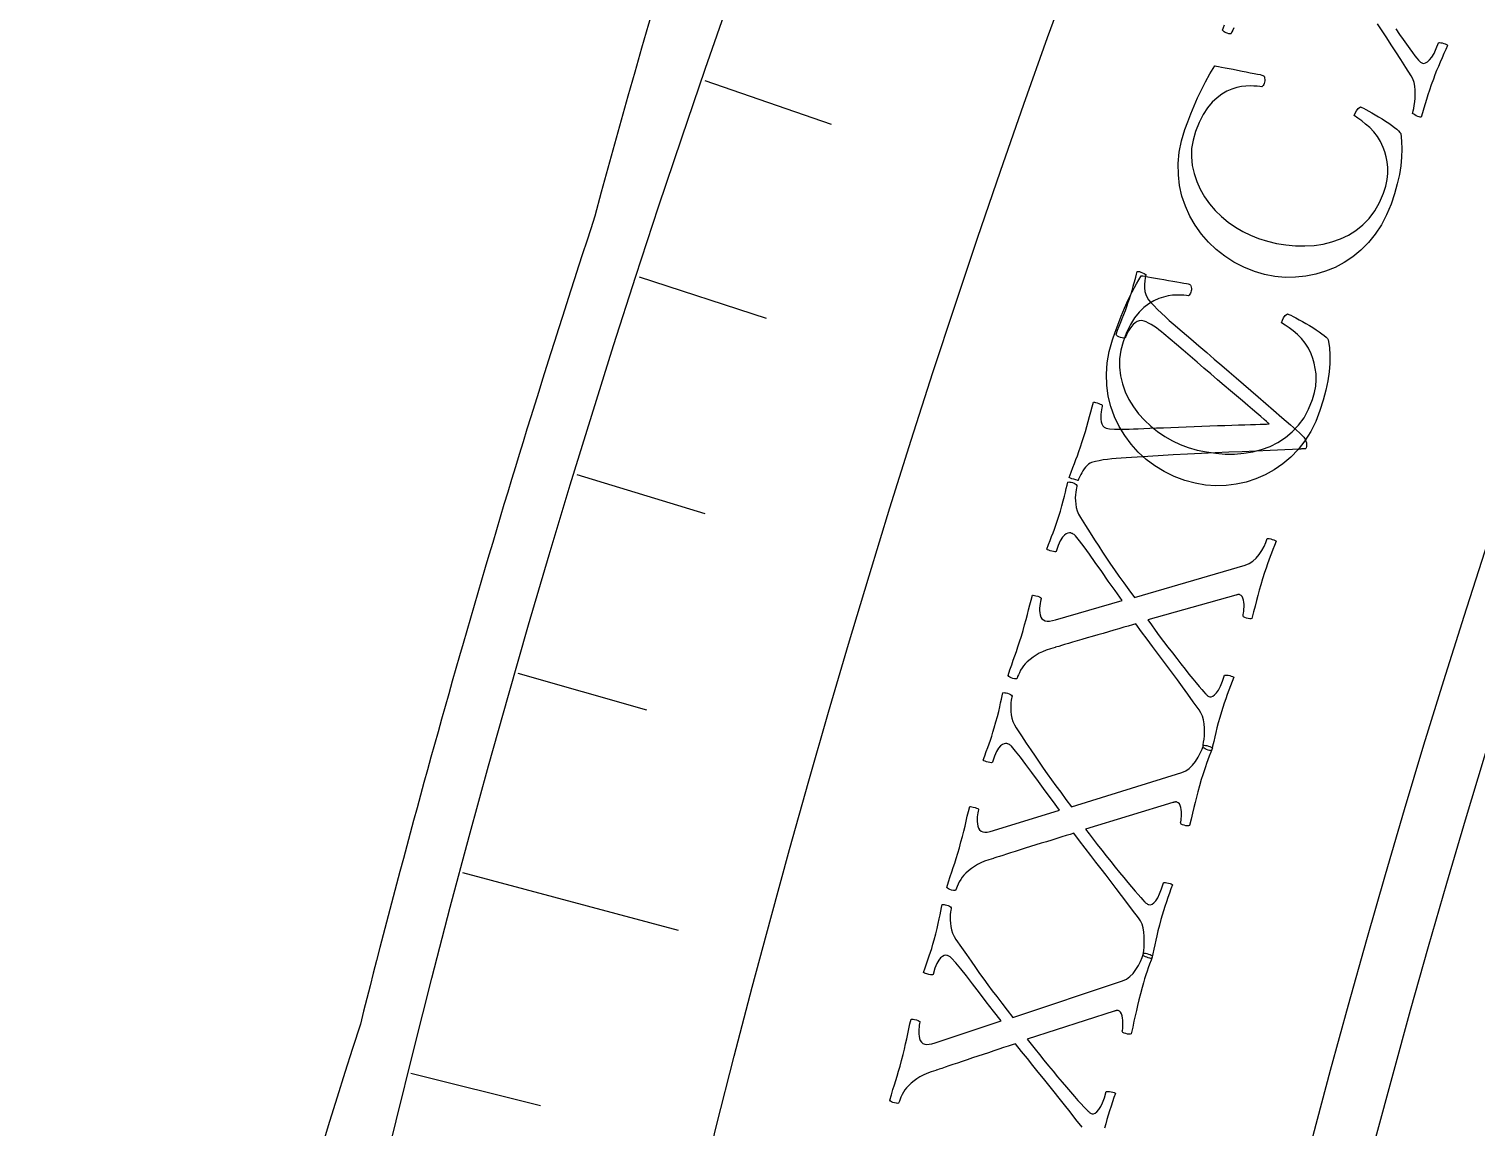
# Model space of a CAD drawing. Header units: millimetres. Extents: x -76 to 76, y -76 to 86.
# Drawn here: x -75.8 to -66.58, y 17.95 to 24.95 of the extents above; entities that cross this region are included whole.
import ezdxf

# ---------------------------------------------------------------- set-up
doc = ezdxf.new("R2010")
doc.units = ezdxf.units.MM
for name, color, linetype in [('CUT_INNER', 6, 'Continuous'), ('CUT_OUTER', 1, 'Continuous'), ('ENGRAVE', 7, 'Continuous'), ('ENGRAVE_FINE', 8, 'Continuous'), ('TEXT', 5, 'Continuous')]:
    doc.layers.add(name, color=color, linetype=linetype)

msp = doc.modelspace()

# ---------------------------------------------------------------- linework, layer by layer
at = {"layer": 'CUT_INNER'}
msp.add_arc((0.0001, -0.0002), 69.5399, 92.274707, 357.539245, dxfattribs=at)
at = {"layer": 'CUT_OUTER'}
for centre, radius, start, end in [((-26.6949, 11.6763), 47.0733, 152.7707, 165.13646), ((-0.4092, 0.1199), 75.5736, 161.77829, 165.84201), ((-27.8135, 3.7715), 48.2123, 162.08122, 174.4382)]:
    msp.add_arc(centre, radius, start, end, dxfattribs=at)
at = {"layer": 'ENGRAVE'}
msp.add_lwpolyline([(-73.036, 19.5699), (-71.6632, 19.2021)], dxfattribs=at)
for radius in [75.6124, 73.6227, 69.9276]:
    msp.add_circle((0, 0), radius, dxfattribs=at)
at = {"layer": 'ENGRAVE_FINE'}
for points in [[(-71.4929, 24.617), (-70.6867, 24.3394)], [(-71.9117, 23.3655), (-71.1007, 23.102)], [(-72.3085, 22.1069), (-71.493, 21.8576)], [(-72.6833, 20.8416), (-71.8636, 20.6066)], [(-73.3664, 18.2923), (-72.539, 18.086)]]:
    msp.add_lwpolyline(points, dxfattribs=at)
at = {"layer": 'TEXT'}
for points in [[(-68.1212, 24.9515), (-68.1285, 24.9385), (-68.1342, 24.927), (-68.1383, 24.9171), (-68.1411, 24.9142), (-68.1465, 24.9133), (-68.1545, 24.9145), (-68.1652, 24.9178), (-68.176, 24.9223), (-68.1844, 24.9271), (-68.1905, 24.9322), (-68.1942, 24.9376), (-68.1803, 24.9723)], [(-67.0902, 24.9455), (-67.0659, 24.9102), (-67.0429, 24.8775), (-67.0213, 24.8473), (-67.001, 24.8195), (-66.9828, 24.7952), (-66.9676, 24.775), (-66.9554, 24.759), (-66.9461, 24.7473), (-66.9443, 24.7453), (-66.942, 24.7429), (-66.9394, 24.7401), (-66.9363, 24.7369), (-66.9329, 24.7336), (-66.929, 24.7308), (-66.9246, 24.7283), (-66.9199, 24.7263), (-66.9103, 24.7252), (-66.8996, 24.7284), (-66.8876, 24.7359), (-66.8745, 24.7479), (-66.8606, 24.7653), (-66.8464, 24.7894), (-66.8318, 24.82), (-66.8169, 24.8574), (-66.811, 24.8582), (-66.8037, 24.8578), (-66.7948, 24.8561), (-66.7844, 24.8532), (-66.7745, 24.8497), (-66.7671, 24.8465), (-66.7621, 24.8434), (-66.7596, 24.8406), (-66.7715, 24.8144), (-66.7834, 24.788), (-66.7952, 24.7612), (-66.807, 24.7342), (-66.8186, 24.707), (-66.8296, 24.68), (-66.8402, 24.6531), (-66.8503, 24.6262), (-66.8635, 24.5898), (-66.8753, 24.556), (-66.8857, 24.5248), (-66.8947, 24.4961), (-66.903, 24.4685), (-66.9114, 24.4404), (-66.9198, 24.4117), (-66.9283, 24.3824), (-66.9346, 24.3829), (-66.9419, 24.3848), (-66.9502, 24.3881), (-66.9596, 24.3927), (-66.9685, 24.3975), (-66.9754, 24.4015), (-66.9801, 24.4046), (-66.9828, 24.4068), (-66.981, 24.4129), (-66.9786, 24.4235), (-66.9756, 24.4386), (-66.972, 24.458), (-66.9687, 24.4803), (-66.9665, 24.5039), (-66.9656, 24.5287), (-66.966, 24.5549), (-66.9683, 24.5808), (-66.9734, 24.6047), (-66.9814, 24.6268), (-66.9922, 24.6469), (-67.0258, 24.7001), (-67.0581, 24.7508), (-67.089, 24.7991), (-67.1185, 24.845), (-67.1474, 24.8896), (-67.1764, 24.9341), (-67.2055, 24.9786)], [(-69.0891, 17.9477), (-69.1278, 17.9973), (-69.1649, 18.0447), (-69.2004, 18.0897), (-69.2342, 18.1324), (-69.2673, 18.174), (-69.3006, 18.2155), (-69.334, 18.2569), (-69.3675, 18.2983), (-69.4018, 18.3406), (-69.4373, 18.3847), (-69.4741, 18.4308), (-69.5121, 18.4788), (-69.5349, 18.4718), (-69.5604, 18.4637), (-69.5885, 18.4545), (-69.6192, 18.4442), (-69.6515, 18.4333), (-69.6846, 18.4223), (-69.7184, 18.4112), (-69.7529, 18.3999), (-69.7872, 18.3888), (-69.8203, 18.3778), (-69.8522, 18.3671), (-69.883, 18.3566), (-69.9118, 18.3467), (-69.9379, 18.3378), (-69.9613, 18.3298), (-69.982, 18.3227), (-69.9989, 18.3169), (-70.0109, 18.3128), (-70.0182, 18.3103), (-70.0206, 18.3095), (-70.0502, 18.2997), (-70.0769, 18.2895), (-70.1006, 18.279), (-70.1215, 18.2681), (-70.1406, 18.2562), (-70.1594, 18.2427), (-70.1777, 18.2275), (-70.1957, 18.2107), (-70.2069, 18.1987), (-70.2173, 18.1855), (-70.2267, 18.171), (-70.2352, 18.1554), (-70.2426, 18.14), (-70.2485, 18.1263), (-70.253, 18.1143), (-70.2562, 18.1041), (-70.2587, 18.1008), (-70.264, 18.0994), (-70.2721, 18.0999), (-70.283, 18.1021), (-70.2942, 18.1056), (-70.3031, 18.1095), (-70.3096, 18.114), (-70.3138, 18.1189), (-70.3034, 18.1549), (-70.2935, 18.188), (-70.2842, 18.2183), (-70.2755, 18.2459), (-70.2669, 18.2735), (-70.2579, 18.3039), (-70.2486, 18.3372), (-70.239, 18.3733), (-70.239, 18.3733), (-70.2296, 18.4101), (-70.2209, 18.4454), (-70.213, 18.4793), (-70.2059, 18.5116), (-70.1992, 18.5431), (-70.1924, 18.5744), (-70.1855, 18.6053), (-70.1786, 18.6359), (-70.1729, 18.6363), (-70.1654, 18.6357), (-70.156, 18.6341), (-70.1446, 18.6313), (-70.1339, 18.6279), (-70.1267, 18.6243), (-70.1227, 18.6205), (-70.1221, 18.6164), (-70.124, 18.6082), (-70.1257, 18.5979), (-70.1272, 18.5856), (-70.1286, 18.5714), (-70.1293, 18.5563), (-70.1288, 18.5414), (-70.1272, 18.5268), (-70.1244, 18.5124), (-70.1198, 18.4995), (-70.1127, 18.4893), (-70.103, 18.4817), (-70.0909, 18.4769), (-70.0783, 18.4752), (-70.0631, 18.4762), (-70.0452, 18.4798), (-70.0247, 18.4861), (-69.6051, 18.6252), (-69.6527, 18.6861), (-69.6988, 18.7456), (-69.7433, 18.8036), (-69.7862, 18.8602), (-69.8262, 18.9124), (-69.8617, 18.9573), (-69.8929, 18.995), (-69.9198, 19.0254), (-69.9241, 19.0296), (-69.9287, 19.0332), (-69.9334, 19.036), (-69.9383, 19.0383), (-69.9428, 19.04), (-69.9463, 19.0413), (-69.9488, 19.0422), (-69.9503, 19.0427), (-69.9582, 19.0431), (-69.9674, 19.0406), (-69.978, 19.0351), (-69.9899, 19.0267), (-70.0024, 19.0127), (-70.0146, 18.9905), (-70.0266, 18.9601), (-70.0382, 18.9216), (-70.0414, 18.9194), (-70.047, 18.9187), (-70.0552, 18.9193), (-70.0658, 18.9212), (-70.0769, 18.924), (-70.086, 18.927), (-70.0934, 18.9301), (-70.0989, 18.9335), (-70.0889, 18.9623), (-70.0796, 18.9894), (-70.0708, 19.0148), (-70.0627, 19.0386), (-70.0548, 19.0622), (-70.047, 19.0871), (-70.0392, 19.1133), (-70.0315, 19.1407), (-70.0214, 19.1787), (-70.0127, 19.2137), (-70.0052, 19.2457), (-69.9992, 19.2748), (-69.994, 19.3011), (-69.9892, 19.3251), (-69.9847, 19.3466), (-69.9807, 19.3658), (-69.9753, 19.3663), (-69.9685, 19.366), (-69.9602, 19.3649), (-69.9506, 19.363), (-69.941, 19.3602), (-69.9331, 19.3563), (-69.9269, 19.3513), (-69.9224, 19.3452), (-69.9236, 19.3395), (-69.9251, 19.3306), (-69.9267, 19.3185), (-69.9285, 19.3033), (-69.9297, 19.2859), (-69.9296, 19.2673), (-69.9281, 19.2475), (-69.9254, 19.2266), (-69.9207, 19.2051), (-69.9136, 19.184), (-69.9041, 19.1632), (-69.8922, 19.1427), (-69.8577, 19.0934), (-69.8257, 19.0474), (-69.796, 19.0048), (-69.7687, 18.9654), (-69.7424, 18.9279), (-69.7157, 18.8908), (-69.6887, 18.854), (-69.6612, 18.8175), (-69.6322, 18.7796), (-69.6005, 18.7385), (-69.5661, 18.6942), (-69.5289, 18.6468), (-68.8312, 18.8807), (-68.8067, 18.8914), (-68.7843, 18.9068), (-68.7639, 18.9268), (-68.7455, 18.9515), (-68.7295, 18.9782), (-68.7161, 19.0043), (-68.7053, 19.0297), (-68.6972, 19.0545), (-68.6915, 19.0557), (-68.6842, 19.0556), (-68.6754, 19.054), (-68.6651, 19.0511), (-68.6551, 19.0477), (-68.6475, 19.0448), (-68.6422, 19.0425), (-68.6393, 19.0406), (-68.6492, 19.0127), (-68.6584, 18.9867), (-68.6669, 18.9627), (-68.6746, 18.9408), (-68.6822, 18.9186), (-68.69, 18.894), (-68.698, 18.867), (-68.7063, 18.8377), (-68.7172, 18.7971), (-68.7269, 18.7592), (-68.7356, 18.7238), (-68.743, 18.691), (-68.7503, 18.6581), (-68.758, 18.6225), (-68.7664, 18.5842), (-68.7754, 18.5432), (-68.7815, 18.541), (-68.7893, 18.5404), (-68.799, 18.5413), (-68.8104, 18.5439), (-68.821, 18.5473), (-68.8283, 18.5509), (-68.8322, 18.5547), (-68.8328, 18.5587), (-68.8313, 18.5659), (-68.83, 18.5752), (-68.829, 18.5866), (-68.8282, 18.6002), (-68.8281, 18.6147), (-68.8289, 18.6291), (-68.8308, 18.6434), (-68.8336, 18.6575), (-68.8377, 18.6701), (-68.8433, 18.6799), (-68.8503, 18.6867), (-68.8588, 18.6907), (-68.8611, 18.6911), (-68.8639, 18.6912), (-68.8671, 18.6911), (-68.8709, 18.6907), (-68.8747, 18.69), (-68.8782, 18.6891), (-68.8813, 18.6879), (-68.8841, 18.6866), (-69.4384, 18.5077), (-69.414, 18.4765), (-69.3881, 18.4439), (-69.3607, 18.41), (-69.3319, 18.3747), (-69.3025, 18.3391), (-69.2734, 18.304), (-69.2446, 18.2693), (-69.216, 18.2352), (-69.1883, 18.2026), (-69.1622, 18.1723), (-69.1377, 18.1443), (-69.1148, 18.1187), (-69.0943, 18.0962), (-69.0772, 18.0776), (-69.0634, 18.0629), (-69.0531, 18.0521), (-69.0511, 18.0504), (-69.0486, 18.0482), (-69.0457, 18.0457), (-69.0424, 18.0428), (-69.0386, 18.0399), (-69.0344, 18.0374), (-69.0299, 18.0354), (-69.0249, 18.0338), (-69.0153, 18.0337), (-69.0049, 18.0379), (-68.9938, 18.0466), (-68.9819, 18.0598), (-68.9698, 18.0785), (-68.958, 18.1038), (-68.9465, 18.1358), (-68.9353, 18.1744), (-68.9295, 18.1758), (-68.9222, 18.1761), (-68.9132, 18.1753), (-68.9026, 18.1734), (-68.8924, 18.1709), (-68.8846, 18.1684), (-68.8794, 18.1659), (-68.8767, 18.1633), (-68.8859, 18.1361), (-68.8952, 18.1086), (-68.9043, 18.0809), (-68.9134, 18.0528), (-68.9222, 18.0246), (-68.9306, 17.9966), (-68.9384, 17.9688), (-68.9459, 17.9411)]]:
    msp.add_lwpolyline(points, dxfattribs=at)
for points in [[(-68.4336, 24.3047), (-68.4155, 24.3538), (-68.3961, 24.4037), (-68.3751, 24.4544), (-68.3528, 24.5058), (-68.3286, 24.5574), (-68.3022, 24.6087), (-68.2737, 24.6596), (-68.243, 24.7101), (-68.2403, 24.7096), (-68.2321, 24.7081), (-68.2185, 24.7057), (-68.1995, 24.7023), (-68.1768, 24.6982), (-68.1524, 24.6936), (-68.1261, 24.6884), (-68.0981, 24.6827), (-68.0698, 24.677), (-68.0428, 24.6716), (-68.0171, 24.6664), (-67.9927, 24.6617), (-67.9714, 24.6574), (-67.955, 24.654), (-67.9436, 24.6514), (-67.9372, 24.6495), (-67.9332, 24.6481), (-67.9299, 24.6446), (-67.9274, 24.6391), (-67.9256, 24.6316), (-67.9247, 24.6232), (-67.9249, 24.6148), (-67.9261, 24.6066), (-67.9285, 24.5985), (-67.9314, 24.5918), (-67.9348, 24.5859), (-67.9387, 24.5808), (-67.9433, 24.5765), (-67.9567, 24.5783), (-67.9737, 24.5798), (-67.9942, 24.581), (-68.0182, 24.5819), (-68.0447, 24.5812), (-68.0728, 24.5776), (-68.1025, 24.5712), (-68.1338, 24.562), (-68.1658, 24.5487), (-68.1974, 24.5303), (-68.2288, 24.5068), (-68.2599, 24.4782), (-68.2898, 24.4432), (-68.3174, 24.4005), (-68.3427, 24.3501), (-68.3659, 24.2921), (-68.3818, 24.2375), (-68.3906, 24.1832), (-68.3924, 24.1294), (-68.3871, 24.0759), (-68.3755, 24.0234), (-68.3586, 23.9727), (-68.3362, 23.9236), (-68.3084, 23.8763), (-68.2762, 23.8314), (-68.2403, 23.7894), (-68.2008, 23.7506), (-68.1577, 23.7147), (-68.112, 23.6825), (-68.0647, 23.6544), (-68.0159, 23.6304), (-67.9655, 23.6106), (-67.9078, 23.5927), (-67.8493, 23.579), (-67.79, 23.5692), (-67.7298, 23.5636), (-67.6698, 23.5624), (-67.611, 23.5661), (-67.5535, 23.5748), (-67.4972, 23.5883), (-67.4431, 23.607), (-67.3921, 23.6312), (-67.3442, 23.661), (-67.2994, 23.6963), (-67.2587, 23.7376), (-67.2232, 23.7853), (-67.1928, 23.8394), (-67.1675, 23.8999), (-67.1539, 23.9437), (-67.145, 23.9854), (-67.1407, 24.0249), (-67.1411, 24.0624), (-67.145, 24.0977), (-67.151, 24.1309), (-67.1592, 24.1619), (-67.1696, 24.1907), (-67.1866, 24.2273), (-67.2066, 24.2604), (-67.2295, 24.2901), (-67.2553, 24.3163), (-67.2819, 24.3395), (-67.3073, 24.36), (-67.3314, 24.3777), (-67.3542, 24.3928), (-67.3487, 24.4096), (-67.3404, 24.4245), (-67.3295, 24.4376), (-67.3158, 24.4489), (-67.3072, 24.4453), (-67.2954, 24.4396), (-67.2805, 24.4317), (-67.2624, 24.4216), (-67.2423, 24.4102), (-67.2215, 24.398), (-67.1999, 24.3852), (-67.1776, 24.3717), (-67.1557, 24.3579), (-67.1352, 24.3444), (-67.1162, 24.3312), (-67.0986, 24.3182), (-67.0835, 24.3061), (-67.0718, 24.2956), (-67.0635, 24.2865), (-67.0586, 24.279), (-67.0529, 24.2303), (-67.0508, 24.18), (-67.0525, 24.1279), (-67.0579, 24.0741), (-67.0672, 24.0178), (-67.0807, 23.9582), (-67.0985, 23.8954), (-67.1204, 23.8293), (-67.1485, 23.7603), (-67.1819, 23.6964), (-67.2205, 23.6377), (-67.2644, 23.5842), (-67.3126, 23.5362), (-67.3641, 23.4938), (-67.4189, 23.4572), (-67.4771, 23.4263), (-67.5376, 23.4013), (-67.5997, 23.3824), (-67.6633, 23.3696), (-67.7285, 23.3628), (-67.7943, 23.3624), (-67.86, 23.3685), (-67.9256, 23.3811), (-67.991, 23.4003), (-68.0582, 23.4269), (-68.1211, 23.459), (-68.1798, 23.4965), (-68.2341, 23.5395), (-68.2838, 23.5872), (-68.3283, 23.6387), (-68.3677, 23.694), (-68.402, 23.7531), (-68.4304, 23.8154), (-68.4521, 23.8801), (-68.4671, 23.9472), (-68.4754, 24.0168), (-68.4766, 24.0879), (-68.47, 24.1596), (-68.4557, 24.2319), (-68.4336, 24.3047)], [(-69.0874, 22.3163), (-69.0771, 22.3489), (-69.0673, 22.3811), (-69.058, 22.4129), (-69.0493, 22.4444), (-69.0408, 22.4754), (-69.0322, 22.5062), (-69.0236, 22.5367), (-69.015, 22.5669), (-69.0094, 22.567), (-69.0022, 22.5658), (-68.9932, 22.5634), (-68.9826, 22.5597), (-68.9726, 22.5555), (-68.9655, 22.5515), (-68.9612, 22.5478), (-68.9597, 22.5443), (-68.9612, 22.5387), (-68.9629, 22.5303), (-68.9648, 22.519), (-68.967, 22.5048), (-68.9688, 22.4891), (-68.9694, 22.4736), (-68.9689, 22.458), (-68.9672, 22.4426), (-68.9635, 22.4285), (-68.9567, 22.4171), (-68.9471, 22.4084), (-68.9344, 22.4025), (-68.9132, 22.3981), (-68.8819, 22.3956), (-68.8405, 22.3948), (-68.789, 22.3959), (-68.7621, 22.3969), (-68.731, 22.3981), (-68.6958, 22.3996), (-68.6565, 22.4012), (-68.6141, 22.4029), (-68.5696, 22.4046), (-68.523, 22.4063), (-68.4743, 22.4081), (-68.4245, 22.4098), (-68.3747, 22.4117), (-68.3248, 22.4137), (-68.2749, 22.4157), (-68.226, 22.4178), (-68.1791, 22.4196), (-68.1342, 22.4212), (-68.0914, 22.4227), (-68.0515, 22.4239), (-68.0154, 22.425), (-67.9831, 22.426), (-67.9546, 22.4268), (-67.9311, 22.4275), (-67.9136, 22.4281), (-67.9022, 22.4286), (-67.8968, 22.4289), (-67.9027, 22.4344), (-67.9134, 22.4439), (-67.9291, 22.4576), (-67.9497, 22.4755), (-67.9744, 22.4967), (-68.0023, 22.5206), (-68.0333, 22.547), (-68.0675, 22.5761), (-68.1043, 22.6073), (-68.1429, 22.6401), (-68.1833, 22.6745), (-68.2256, 22.7106), (-68.2689, 22.7476), (-68.3126, 22.7848), (-68.3565, 22.8224), (-68.4008, 22.8603), (-68.4446, 22.8977), (-68.4871, 22.934), (-68.5283, 22.9692), (-68.5681, 23.0033), (-68.5832, 23.016), (-68.5989, 23.0283), (-68.6154, 23.0404), (-68.6325, 23.0521), (-68.6494, 23.0627), (-68.6652, 23.0715), (-68.6799, 23.0786), (-68.6935, 23.0839), (-68.7092, 23.0873), (-68.724, 23.0865), (-68.738, 23.0816), (-68.7511, 23.0726), (-68.7633, 23.0611), (-68.7743, 23.0486), (-68.7843, 23.0352), (-68.7931, 23.0209), (-68.8007, 23.0071), (-68.8066, 22.9956), (-68.811, 22.9862), (-68.8138, 22.979), (-68.8183, 22.9765), (-68.8247, 22.9758), (-68.8332, 22.977), (-68.8438, 22.9799), (-68.8543, 22.984), (-68.8625, 22.9884), (-68.8685, 22.9933), (-68.8723, 22.9985), (-68.8622, 23.0254), (-68.8521, 23.0514), (-68.8422, 23.0766), (-68.8324, 23.101), (-68.8227, 23.1255), (-68.8131, 23.1508), (-68.8037, 23.177), (-68.7943, 23.2041), (-68.7869, 23.2264), (-68.7804, 23.2463), (-68.7748, 23.2638), (-68.7702, 23.279), (-68.7661, 23.2929), (-68.7622, 23.3067), (-68.7584, 23.3204), (-68.7549, 23.3341), (-68.7511, 23.3484), (-68.7468, 23.3643), (-68.742, 23.3818), (-68.7367, 23.4007), (-68.7311, 23.4007), (-68.7238, 23.3992), (-68.7147, 23.3962), (-68.7038, 23.3918), (-68.6936, 23.3871), (-68.6866, 23.3831), (-68.6826, 23.3799), (-68.6817, 23.3775), (-68.6839, 23.3692), (-68.6861, 23.3565), (-68.6884, 23.3394), (-68.6907, 23.318), (-68.6915, 23.295), (-68.689, 23.2734), (-68.6833, 23.253), (-68.6743, 23.234), (-68.665, 23.2199), (-68.651, 23.2026), (-68.6323, 23.1822), (-68.6089, 23.1586), (-68.5834, 23.134), (-68.5581, 23.1106), (-68.5332, 23.0882), (-68.5086, 23.067), (-68.4515, 23.0179), (-68.3968, 22.9709), (-68.3445, 22.9261), (-68.2945, 22.8833), (-68.2462, 22.8419), (-68.1987, 22.8011), (-68.1522, 22.761), (-68.1065, 22.7215), (-68.0609, 22.6819), (-68.0144, 22.6417), (-67.967, 22.6008), (-67.9186, 22.5592), (-67.8686, 22.516), (-67.816, 22.4703), (-67.7608, 22.4222), (-67.7031, 22.3716), (-67.6882, 22.3576), (-67.6764, 22.3441), (-67.6677, 22.3313), (-67.6622, 22.3192), (-67.6592, 22.3075), (-67.658, 22.2963), (-67.6586, 22.2856), (-67.661, 22.2754), (-67.6628, 22.2727), (-67.6661, 22.2709), (-67.671, 22.2699), (-67.6774, 22.2696), (-67.6842, 22.2696), (-67.6901, 22.2694), (-67.6951, 22.2688), (-67.6993, 22.2679), (-67.7964, 22.2637), (-67.8902, 22.2596), (-67.9808, 22.2556), (-68.0681, 22.2517), (-68.1541, 22.2478), (-68.2409, 22.2437), (-68.3284, 22.2396), (-68.4166, 22.2353), (-68.5075, 22.2307), (-68.6031, 22.2253), (-68.7033, 22.2193), (-68.8082, 22.2126), (-68.8404, 22.2106), (-68.871, 22.2083), (-68.9001, 22.2056), (-68.9276, 22.2026), (-68.9539, 22.1989), (-68.9794, 22.1941), (-69.0041, 22.1885), (-69.028, 22.1818), (-69.0377, 22.1782), (-69.0473, 22.1722), (-69.0568, 22.1639), (-69.0662, 22.1534), (-69.0751, 22.1416), (-69.0833, 22.1298), (-69.0906, 22.1178), (-69.0971, 22.1057), (-69.1027, 22.0942), (-69.1073, 22.0843), (-69.1108, 22.0759), (-69.1133, 22.069), (-69.1153, 22.0687), (-69.1206, 22.0697), (-69.1293, 22.072), (-69.1413, 22.0757), (-69.1533, 22.0797), (-69.1621, 22.0829), (-69.1677, 22.0854), (-69.17, 22.0871), (-69.1582, 22.1202), (-69.1473, 22.1503), (-69.1371, 22.1773), (-69.1278, 22.2014), (-69.1186, 22.2256), (-69.1088, 22.2527), (-69.0984, 22.283), (-69.0874, 22.3163)], [(-68.895, 22.964), (-68.878, 23.0135), (-68.8595, 23.0637), (-68.8395, 23.1148), (-68.8182, 23.1666), (-68.795, 23.2187), (-68.7697, 23.2705), (-68.7421, 23.3219), (-68.7124, 23.373), (-68.7097, 23.3726), (-68.7015, 23.3713), (-68.6879, 23.3692), (-68.6688, 23.3661), (-68.646, 23.3624), (-68.6215, 23.3583), (-68.5951, 23.3536), (-68.567, 23.3485), (-68.5386, 23.3433), (-68.5115, 23.3384), (-68.4857, 23.3338), (-68.4612, 23.3295), (-68.4398, 23.3257), (-68.4234, 23.3226), (-68.4119, 23.3202), (-68.4054, 23.3184), (-68.4014, 23.3171), (-68.3981, 23.3137), (-68.3954, 23.3082), (-68.3935, 23.3008), (-68.3924, 23.2924), (-68.3925, 23.284), (-68.3936, 23.2758), (-68.3958, 23.2676), (-68.3985, 23.2609), (-68.4018, 23.2549), (-68.4057, 23.2497), (-68.4101, 23.2453), (-68.4236, 23.2468), (-68.4406, 23.248), (-68.4611, 23.2488), (-68.4851, 23.2492), (-68.5116, 23.248), (-68.5397, 23.2439), (-68.5692, 23.237), (-68.6004, 23.2271), (-68.6321, 23.2132), (-68.6634, 23.1942), (-68.6943, 23.1701), (-68.7248, 23.1409), (-68.754, 23.1053), (-68.7807, 23.062), (-68.8051, 23.0112), (-68.8271, 22.9527), (-68.842, 22.8978), (-68.8497, 22.8434), (-68.8505, 22.7895), (-68.8441, 22.7361), (-68.8315, 22.6839), (-68.8136, 22.6335), (-68.7903, 22.5849), (-68.7616, 22.5381), (-68.7284, 22.4938), (-68.6917, 22.4526), (-68.6515, 22.4145), (-68.6077, 22.3795), (-68.5614, 22.3482), (-68.5136, 22.321), (-68.4643, 22.298), (-68.4135, 22.2791), (-68.3555, 22.2624), (-68.2967, 22.2498), (-68.2372, 22.2413), (-68.1769, 22.2368), (-68.1169, 22.2368), (-68.0582, 22.2416), (-68.0009, 22.2514), (-67.9449, 22.266), (-67.8911, 22.2857), (-67.8406, 22.311), (-67.7933, 22.3417), (-67.7492, 22.3779), (-67.7093, 22.4199), (-67.6747, 22.4683), (-67.6454, 22.523), (-67.6213, 22.584), (-67.6086, 22.6281), (-67.6004, 22.6699), (-67.597, 22.7095), (-67.5981, 22.747), (-67.6026, 22.7822), (-67.6093, 22.8153), (-67.6181, 22.8461), (-67.629, 22.8747), (-67.6468, 22.9109), (-67.6674, 22.9437), (-67.6909, 22.9729), (-67.7172, 22.9986), (-67.7443, 23.0213), (-67.7701, 23.0413), (-67.7945, 23.0586), (-67.8176, 23.0731), (-67.8124, 23.09), (-67.8045, 23.1052), (-67.7937, 23.1185), (-67.7803, 23.13), (-67.7716, 23.1266), (-67.7597, 23.1211), (-67.7446, 23.1135), (-67.7263, 23.1038), (-67.706, 23.0927), (-67.685, 23.081), (-67.6632, 23.0686), (-67.6406, 23.0555), (-67.6184, 23.0422), (-67.5977, 23.0291), (-67.5784, 23.0162), (-67.5606, 23.0036), (-67.5453, 22.9918), (-67.5333, 22.9815), (-67.5249, 22.9726), (-67.5198, 22.9651), (-67.5131, 22.9166), (-67.5101, 22.8663), (-67.5108, 22.8142), (-67.5151, 22.7603), (-67.5233, 22.7038), (-67.5357, 22.644), (-67.5522, 22.5809), (-67.5729, 22.5144), (-67.5996, 22.4448), (-67.6317, 22.3802), (-67.6692, 22.3208), (-67.712, 22.2665), (-67.7593, 22.2175), (-67.81, 22.1742), (-67.8641, 22.1365), (-67.9216, 22.1045), (-67.9816, 22.0783), (-68.0433, 22.0582), (-68.1067, 22.0441), (-68.1717, 22.0361), (-68.2375, 22.0344), (-68.3033, 22.0392), (-68.3691, 22.0505), (-68.4349, 22.0684), (-68.5026, 22.0937), (-68.5661, 22.1245), (-68.6255, 22.1609), (-68.6807, 22.2029), (-68.7313, 22.2496), (-68.7768, 22.3002), (-68.8173, 22.3547), (-68.8527, 22.4131), (-68.8823, 22.4748), (-68.9052, 22.5391), (-68.9216, 22.6059), (-68.9313, 22.6753), (-68.9338, 22.7464), (-68.9286, 22.8182), (-68.9157, 22.8907), (-68.895, 22.964)], [(-69.4757, 21.0766), (-69.4648, 21.113), (-69.4548, 21.148), (-69.4456, 21.1815), (-69.4373, 21.2136), (-69.4294, 21.2448), (-69.4213, 21.2757), (-69.4133, 21.3064), (-69.4051, 21.3367), (-69.3995, 21.3369), (-69.392, 21.336), (-69.3826, 21.334), (-69.3714, 21.3308), (-69.3609, 21.327), (-69.3537, 21.3231), (-69.3499, 21.3192), (-69.3495, 21.3151), (-69.3517, 21.3069), (-69.3538, 21.2967), (-69.3558, 21.2845), (-69.3577, 21.2703), (-69.359, 21.2552), (-69.3591, 21.2403), (-69.358, 21.2257), (-69.3558, 21.2112), (-69.3517, 21.1981), (-69.3449, 21.1876), (-69.3356, 21.1797), (-69.3237, 21.1744), (-69.3112, 21.1723), (-69.2959, 21.1727), (-69.2779, 21.1756), (-69.2572, 21.1811), (-68.8325, 21.3038), (-68.8777, 21.3665), (-68.9215, 21.4277), (-68.9637, 21.4874), (-69.0044, 21.5456), (-69.0423, 21.5993), (-69.0761, 21.6456), (-69.1058, 21.6845), (-69.1315, 21.7159), (-69.1357, 21.7203), (-69.1401, 21.724), (-69.1447, 21.7271), (-69.1495, 21.7295), (-69.1539, 21.7314), (-69.1574, 21.7328), (-69.1598, 21.7338), (-69.1613, 21.7343), (-69.1692, 21.7351), (-69.1785, 21.733), (-69.1893, 21.7279), (-69.2015, 21.7199), (-69.2145, 21.7064), (-69.2276, 21.6847), (-69.2407, 21.6548), (-69.2538, 21.6167), (-69.2571, 21.6147), (-69.2627, 21.6142), (-69.2709, 21.6151), (-69.2815, 21.6175), (-69.2924, 21.6207), (-69.3014, 21.624), (-69.3086, 21.6274), (-69.314, 21.631), (-69.303, 21.6594), (-69.2926, 21.6861), (-69.2828, 21.7112), (-69.2737, 21.7347), (-69.265, 21.758), (-69.2562, 21.7825), (-69.2474, 21.8083), (-69.2387, 21.8354), (-69.2271, 21.873), (-69.217, 21.9077), (-69.2083, 21.9394), (-69.2012, 21.9682), (-69.1949, 21.9943), (-69.1892, 22.0181), (-69.1839, 22.0394), (-69.1791, 22.0584), (-69.1737, 22.0587), (-69.1669, 22.0582), (-69.1588, 22.0568), (-69.1492, 22.0545), (-69.1397, 22.0513), (-69.132, 22.047), (-69.126, 22.0418), (-69.1217, 22.0356), (-69.1232, 22.0299), (-69.125, 22.0211), (-69.127, 22.0091), (-69.1294, 21.9939), (-69.1313, 21.9766), (-69.1319, 21.958), (-69.1312, 21.9382), (-69.1293, 21.9171), (-69.1255, 21.8955), (-69.1192, 21.8742), (-69.1105, 21.853), (-69.0993, 21.8321), (-69.0668, 21.7814), (-69.0366, 21.7343), (-69.0086, 21.6905), (-68.9828, 21.6501), (-68.958, 21.6117), (-68.9328, 21.5735), (-68.9072, 21.5357), (-68.8812, 21.4982), (-68.8537, 21.4592), (-68.8235, 21.4169), (-68.7908, 21.3713), (-68.7555, 21.3225), (-68.0493, 21.5292), (-68.0244, 21.5389), (-68.0014, 21.5535), (-67.9803, 21.5727), (-67.961, 21.5967), (-67.9439, 21.6227), (-67.9295, 21.6483), (-67.9178, 21.6733), (-67.9087, 21.6977), (-67.9029, 21.6987), (-67.8957, 21.6983), (-67.887, 21.6964), (-67.8767, 21.693), (-67.8669, 21.6893), (-67.8594, 21.6861), (-67.8542, 21.6836), (-67.8514, 21.6816), (-67.8623, 21.654), (-67.8725, 21.6284), (-67.8819, 21.6048), (-67.8905, 21.5832), (-67.899, 21.5613), (-67.9077, 21.537), (-67.9168, 21.5104), (-67.9262, 21.4814), (-67.9386, 21.4413), (-67.9498, 21.4038), (-67.9598, 21.3687), (-67.9686, 21.3362), (-67.977, 21.3037), (-67.9862, 21.2684), (-67.996, 21.2304), (-68.0066, 21.1898), (-68.0127, 21.1878), (-68.0206, 21.1875), (-68.0302, 21.1889), (-68.0416, 21.1918), (-68.052, 21.1956), (-68.0592, 21.1995), (-68.063, 21.2035), (-68.0634, 21.2075), (-68.0616, 21.2146), (-68.06, 21.2239), (-68.0585, 21.2352), (-68.0572, 21.2488), (-68.0565, 21.2633), (-68.0568, 21.2777), (-68.0581, 21.2921), (-68.0604, 21.3063), (-68.064, 21.3191), (-68.0691, 21.329), (-68.0759, 21.3361), (-68.0842, 21.3404), (-68.0865, 21.3409), (-68.0893, 21.3411), (-68.0925, 21.3411), (-68.0963, 21.3408), (-68.1002, 21.3403), (-68.1037, 21.3395), (-68.1069, 21.3385), (-68.1097, 21.3373), (-68.6705, 21.18), (-68.6473, 21.1478), (-68.6227, 21.1143), (-68.5966, 21.0793), (-68.5692, 21.043), (-68.5413, 21.0062), (-68.5135, 20.97), (-68.486, 20.9343), (-68.4588, 20.8991), (-68.4324, 20.8654), (-68.4075, 20.8341), (-68.3841, 20.8052), (-68.3621, 20.7787), (-68.3425, 20.7555), (-68.3262, 20.7362), (-68.313, 20.721), (-68.3031, 20.7099), (-68.3011, 20.708), (-68.2988, 20.7058), (-68.296, 20.7031), (-68.2927, 20.7001), (-68.2891, 20.697), (-68.285, 20.6944), (-68.2805, 20.6922), (-68.2756, 20.6905), (-68.266, 20.6899), (-68.2555, 20.6938), (-68.244, 20.702), (-68.2316, 20.7147), (-68.2188, 20.7329), (-68.206, 20.7578), (-68.1933, 20.7893), (-68.1806, 20.8275), (-68.1748, 20.8287), (-68.1675, 20.8287), (-68.1585, 20.8276), (-68.148, 20.8252), (-68.1379, 20.8224), (-68.1303, 20.8195), (-68.1251, 20.8168), (-68.1225, 20.8141), (-68.1328, 20.7873), (-68.1431, 20.7602), (-68.1533, 20.7328), (-68.1635, 20.7051), (-68.1734, 20.6773), (-68.1828, 20.6496), (-68.1917, 20.6221), (-68.2002, 20.5947), (-68.2112, 20.5576), (-68.221, 20.5232), (-68.2295, 20.4914), (-68.2368, 20.4622), (-68.2434, 20.4342), (-68.2501, 20.4056), (-68.2568, 20.3764), (-68.2635, 20.3467), (-68.2698, 20.3468), (-68.2772, 20.3483), (-68.2857, 20.351), (-68.2954, 20.3551), (-68.3046, 20.3594), (-68.3116, 20.363), (-68.3166, 20.3657), (-68.3194, 20.3678), (-68.318, 20.374), (-68.3162, 20.3848), (-68.3141, 20.3999), (-68.3117, 20.4195), (-68.3097, 20.442), (-68.309, 20.4657), (-68.3095, 20.4906), (-68.3114, 20.5167), (-68.3153, 20.5423), (-68.3219, 20.5659), (-68.3311, 20.5875), (-68.3431, 20.6069), (-68.3799, 20.658), (-68.4151, 20.7067), (-68.4488, 20.7531), (-68.481, 20.7971), (-68.5125, 20.8399), (-68.5441, 20.8826), (-68.5759, 20.9253), (-68.6078, 20.968), (-68.6404, 21.0115), (-68.6741, 21.0571), (-68.7091, 21.1045), (-68.7453, 21.1539), (-68.7683, 21.1478), (-68.7941, 21.1407), (-68.8225, 21.1326), (-68.8536, 21.1235), (-68.8863, 21.1139), (-68.9198, 21.1041), (-68.954, 21.0943), (-68.9889, 21.0844), (-69.0236, 21.0746), (-69.0571, 21.065), (-69.0894, 21.0555), (-69.1206, 21.0462), (-69.1498, 21.0375), (-69.1762, 21.0295), (-69.1999, 21.0224), (-69.2208, 21.0162), (-69.2379, 21.011), (-69.2501, 21.0074), (-69.2574, 21.0052), (-69.2599, 21.0045), (-69.2899, 20.9958), (-69.3169, 20.9867), (-69.3411, 20.9771), (-69.3623, 20.967), (-69.3819, 20.9558), (-69.4012, 20.9431), (-69.4201, 20.9286), (-69.4387, 20.9125), (-69.4504, 20.901), (-69.4613, 20.8881), (-69.4713, 20.8741), (-69.4804, 20.8588), (-69.4883, 20.8436), (-69.4948, 20.8302), (-69.4997, 20.8184), (-69.5033, 20.8083), (-69.5059, 20.8052), (-69.5112, 20.804), (-69.5193, 20.8047), (-69.5302, 20.8074), (-69.5412, 20.8112), (-69.5499, 20.8155), (-69.5563, 20.8202), (-69.5603, 20.8254), (-69.5485, 20.8608), (-69.5373, 20.8936), (-69.5269, 20.9235), (-69.5171, 20.9507), (-69.5074, 20.978), (-69.4973, 21.0081), (-69.4867, 21.0409), (-69.4757, 21.0766)], [(-69.8704, 19.7287), (-69.8603, 19.7653), (-69.8509, 19.8004), (-69.8424, 19.8341), (-69.8347, 19.8663), (-69.8273, 19.8977), (-69.8199, 19.9288), (-69.8125, 19.9596), (-69.8049, 19.99), (-69.7993, 19.9904), (-69.7918, 19.9896), (-69.7823, 19.9878), (-69.771, 19.9848), (-69.7605, 19.9812), (-69.7532, 19.9775), (-69.7494, 19.9736), (-69.7489, 19.9695), (-69.7509, 19.9613), (-69.7528, 19.951), (-69.7546, 19.9388), (-69.7562, 19.9246), (-69.7572, 19.9095), (-69.757, 19.8946), (-69.7557, 19.8799), (-69.7532, 19.8655), (-69.7488, 19.8525), (-69.7418, 19.8422), (-69.7324, 19.8344), (-69.7204, 19.8293), (-69.7078, 19.8274), (-69.6925, 19.8281), (-69.6746, 19.8314), (-69.654, 19.8373), (-69.2317, 19.9682), (-69.2782, 20.0301), (-69.3231, 20.0904), (-69.3665, 20.1493), (-69.4083, 20.2067), (-69.4472, 20.2596), (-69.4819, 20.3053), (-69.5124, 20.3436), (-69.5386, 20.3745), (-69.5429, 20.3788), (-69.5474, 20.3824), (-69.5521, 20.3854), (-69.5569, 20.3877), (-69.5614, 20.3895), (-69.5648, 20.3909), (-69.5673, 20.3918), (-69.5689, 20.3923), (-69.5767, 20.3929), (-69.586, 20.3906), (-69.5966, 20.3853), (-69.6087, 20.3771), (-69.6215, 20.3633), (-69.6341, 20.3414), (-69.6467, 20.3112), (-69.6591, 20.273), (-69.6622, 20.2709), (-69.6679, 20.2702), (-69.6761, 20.271), (-69.6867, 20.2731), (-69.6977, 20.2761), (-69.7068, 20.2793), (-69.714, 20.2826), (-69.7195, 20.286), (-69.709, 20.3146), (-69.6991, 20.3416), (-69.6899, 20.3668), (-69.6812, 20.3905), (-69.6729, 20.4139), (-69.6646, 20.4386), (-69.6564, 20.4646), (-69.6482, 20.4919), (-69.6373, 20.5297), (-69.6279, 20.5645), (-69.6198, 20.5964), (-69.6132, 20.6253), (-69.6075, 20.6516), (-69.6022, 20.6754), (-69.5974, 20.6969), (-69.5929, 20.716), (-69.5875, 20.7164), (-69.5807, 20.716), (-69.5725, 20.7147), (-69.5629, 20.7126), (-69.5534, 20.7096), (-69.5456, 20.7055), (-69.5395, 20.7004), (-69.5351, 20.6942), (-69.5364, 20.6885), (-69.538, 20.6797), (-69.5399, 20.6677), (-69.5419, 20.6525), (-69.5435, 20.6351), (-69.5437, 20.6165), (-69.5427, 20.5967), (-69.5403, 20.5757), (-69.5361, 20.5542), (-69.5294, 20.5329), (-69.5203, 20.5119), (-69.5088, 20.4912), (-69.4753, 20.4412), (-69.4441, 20.3946), (-69.4153, 20.3514), (-69.3887, 20.3116), (-69.3632, 20.2736), (-69.3372, 20.2359), (-69.3109, 20.1986), (-69.2842, 20.1616), (-69.2559, 20.1232), (-69.225, 20.0815), (-69.1914, 20.0365), (-69.1551, 19.9884), (-68.453, 20.2087), (-68.4284, 20.219), (-68.4057, 20.2339), (-68.3849, 20.2535), (-68.3661, 20.2779), (-68.3495, 20.3043), (-68.3356, 20.3301), (-68.3243, 20.3553), (-68.3157, 20.3799), (-68.31, 20.381), (-68.3027, 20.3807), (-68.294, 20.379), (-68.2837, 20.3759), (-68.2738, 20.3723), (-68.2662, 20.3693), (-68.261, 20.3668), (-68.2581, 20.3649), (-68.2685, 20.3372), (-68.2782, 20.3114), (-68.2872, 20.2876), (-68.2954, 20.2658), (-68.3034, 20.2437), (-68.3116, 20.2193), (-68.3202, 20.1925), (-68.329, 20.1633), (-68.3407, 20.123), (-68.3512, 20.0852), (-68.3605, 20.05), (-68.3686, 20.0174), (-68.3764, 19.9846), (-68.3849, 19.9492), (-68.394, 19.911), (-68.4038, 19.8702), (-68.4099, 19.8681), (-68.4178, 19.8677), (-68.4274, 19.8688), (-68.4388, 19.8716), (-68.4494, 19.8752), (-68.4566, 19.8789), (-68.4604, 19.8828), (-68.4609, 19.8868), (-68.4593, 19.894), (-68.4578, 19.9032), (-68.4566, 19.9147), (-68.4555, 19.9282), (-68.4551, 19.9427), (-68.4557, 19.9572), (-68.4572, 19.9715), (-68.4598, 19.9856), (-68.4636, 19.9983), (-68.469, 20.0082), (-68.4759, 20.0151), (-68.4843, 20.0193), (-68.4866, 20.0197), (-68.4894, 20.0199), (-68.4927, 20.0198), (-68.4964, 20.0195), (-68.5003, 20.0189), (-68.5038, 20.0181), (-68.5069, 20.017), (-68.5097, 20.0157), (-69.0674, 19.8476), (-69.0436, 19.8159), (-69.0183, 19.7828), (-68.9916, 19.7483), (-68.9635, 19.7125), (-68.9348, 19.6763), (-68.9064, 19.6407), (-68.8782, 19.6055), (-68.8503, 19.5708), (-68.8232, 19.5376), (-68.7977, 19.5068), (-68.7738, 19.4784), (-68.7513, 19.4523), (-68.7313, 19.4295), (-68.7145, 19.4106), (-68.7011, 19.3956), (-68.6909, 19.3846), (-68.689, 19.3828), (-68.6865, 19.3806), (-68.6837, 19.378), (-68.6804, 19.3751), (-68.6767, 19.3721), (-68.6726, 19.3695), (-68.668, 19.3674), (-68.6631, 19.3658), (-68.6535, 19.3654), (-68.643, 19.3695), (-68.6317, 19.378), (-68.6196, 19.3909), (-68.6071, 19.4093), (-68.5948, 19.4344), (-68.5827, 19.4662), (-68.5708, 19.5046), (-68.565, 19.5059), (-68.5577, 19.5061), (-68.5487, 19.5051), (-68.5381, 19.503), (-68.5279, 19.5003), (-68.5203, 19.4976), (-68.5151, 19.495), (-68.5124, 19.4924), (-68.5222, 19.4654), (-68.532, 19.4381), (-68.5416, 19.4105), (-68.5513, 19.3826), (-68.5606, 19.3546), (-68.5695, 19.3268), (-68.5779, 19.2991), (-68.5859, 19.2715), (-68.5961, 19.2342), (-68.6052, 19.1996), (-68.6131, 19.1676), (-68.6198, 19.1383), (-68.626, 19.1102), (-68.6321, 19.0814), (-68.6382, 19.0521), (-68.6444, 19.0223), (-68.6507, 19.0223), (-68.6581, 19.0236), (-68.6667, 19.0262), (-68.6764, 19.0301), (-68.6857, 19.0342), (-68.6928, 19.0376), (-68.6978, 19.0403), (-68.7006, 19.0423), (-68.6993, 19.0486), (-68.6978, 19.0593), (-68.696, 19.0745), (-68.6939, 19.0942), (-68.6924, 19.1167), (-68.6921, 19.1404), (-68.6932, 19.1652), (-68.6955, 19.1913), (-68.6999, 19.2169), (-68.7069, 19.2404), (-68.7166, 19.2617), (-68.7289, 19.2809), (-68.7667, 19.3313), (-68.8029, 19.3793), (-68.8375, 19.425), (-68.8705, 19.4684), (-68.9028, 19.5106), (-68.9352, 19.5527), (-68.9678, 19.5948), (-69.0006, 19.6368), (-69.034, 19.6797), (-69.0686, 19.7246), (-69.1045, 19.7714), (-69.1416, 19.8201), (-69.1646, 19.8135), (-69.1902, 19.8059), (-69.2184, 19.7973), (-69.2493, 19.7876), (-69.2819, 19.7773), (-69.3152, 19.7669), (-69.3492, 19.7564), (-69.3839, 19.7459), (-69.4184, 19.7354), (-69.4517, 19.7251), (-69.4838, 19.715), (-69.5148, 19.7051), (-69.5438, 19.6958), (-69.5701, 19.6873), (-69.5936, 19.6798), (-69.6144, 19.6731), (-69.6314, 19.6677), (-69.6436, 19.6638), (-69.6508, 19.6614), (-69.6533, 19.6607), (-69.6831, 19.6514), (-69.7099, 19.6418), (-69.7339, 19.6317), (-69.7549, 19.6212), (-69.7743, 19.6097), (-69.7933, 19.5965), (-69.812, 19.5817), (-69.8302, 19.5653), (-69.8417, 19.5535), (-69.8524, 19.5405), (-69.8621, 19.5262), (-69.8709, 19.5107), (-69.8785, 19.4955), (-69.8847, 19.4819), (-69.8895, 19.47), (-69.8928, 19.4598), (-69.8953, 19.4566), (-69.9007, 19.4553), (-69.9088, 19.4559), (-69.9197, 19.4584), (-69.9308, 19.462), (-69.9396, 19.4662), (-69.946, 19.4708), (-69.9501, 19.4758), (-69.939, 19.5115), (-69.9285, 19.5444), (-69.9186, 19.5746), (-69.9094, 19.602), (-69.9002, 19.6294), (-69.8907, 19.6597), (-69.8807, 19.6928), (-69.8704, 19.7287)]]:
    msp.add_lwpolyline(points, close=True, dxfattribs=at)

doc.saveas('drawing.dxf')
